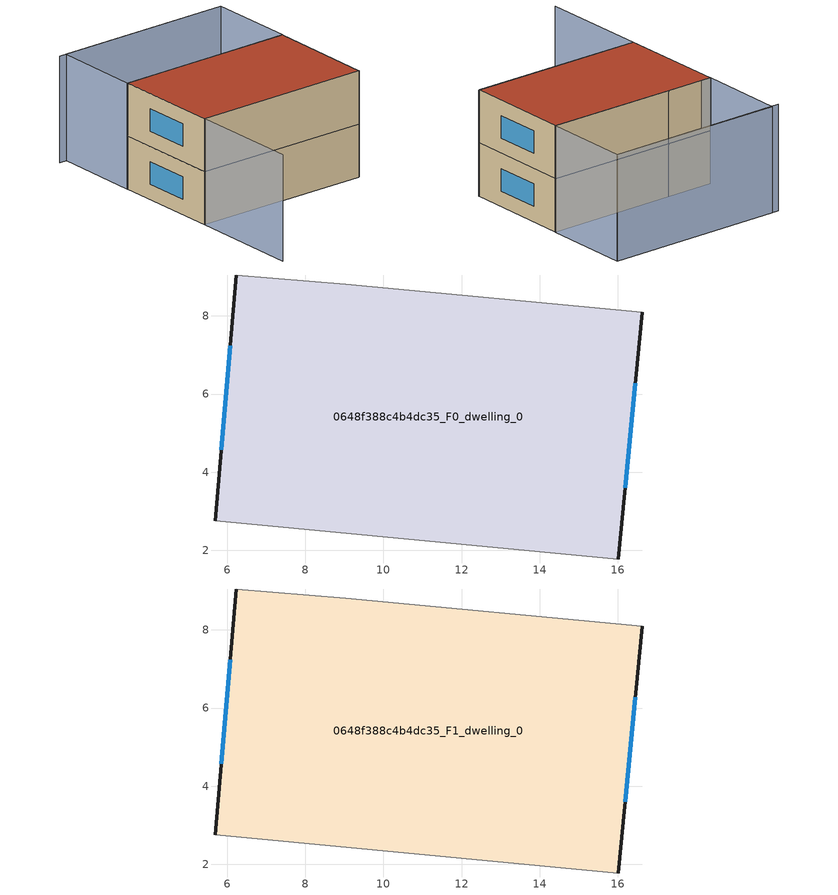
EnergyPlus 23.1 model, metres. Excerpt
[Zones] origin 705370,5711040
0648f388c4b4dc35_F0_dwelling_0
 floor ground (EU_floor_Construction): 16.62,8.1 16.01,1.78 5.7,2.77 6.24,9.05 9.04,8.82 z0
 wall outside (EU_wall_Construction): 16.01,1.78 16.62,8.1 / 6.24,9.05 5.7,2.77 z0:3
 wall adiabatic (EU_wall_Construction): 5.7,2.77 16.01,1.78 / 16.62,8.1 9.04,8.82 6.24,9.05 z0:3
 window (EU_Window_Construction): 16.18,3.61 16.45,6.27 / 6.08,7.23 5.85,4.58 z0.87:2.13
0648f388c4b4dc35_F1_dwelling_0
 floor to 0648f388c4b4dc35_F0_dwelling_0 (EU_floor_Construction): 16.62,8.1 16,1.78 5.7,2.77 6.24,9.05 9.04,8.82 z3
 wall outside (EU_wall_Construction): 16.01,1.78 16.62,8.1 / 6.24,9.05 5.7,2.77 z3:6
 wall adiabatic (EU_wall_Construction): 5.7,2.77 16.01,1.78 / 16.62,8.1 9.04,8.82 6.24,9.05 z3:6
 window (EU_Window_Construction): 16.18,3.61 16.45,6.27 / 6.08,7.23 5.85,4.58 z3.87:5.13
 roof outside (EU_roof_Construction): 16.01,1.78 16.62,8.1 9.04,8.82 6.24,9.05 5.7,2.77 z6
shading: 5.1,-3.64 5.7,2.77 / 5.7,2.77 16.06,1.8 / 16.65,8.1 6.24,9.08 / 6.24,9.08 6.72,14.17 / 6.72,14.17 17.14,13.19 / 17.14,13.19 16.65,8.1 / 17.14,13.19 6.3,14.17 z0:6
[Building]
EU S2 Campaign: North Axis=0; Terrain=City; Solar Distribution=FullExterior
[Site:Location]
London: Latitude=51.5; Longitude=-0.5; Time Zone=0; Elevation=25
[SizingPeriod:WeatherFileDays]
AnnualSizingPeriod: Begin Month=1; Begin Day of Month=1; End Month=12; End Day of Month=31; Day of Week for Start Day=Monday; Use Weather File Daylight Saving Period=No; Use Weather File Rain and Snow Indicators=No
[MATERIAL]
EU_InternalMass_Material: Roughness=MediumRough; Thickness=0.1; Conductivity=1; Density=1800; Specific Heat=900; Thermal Absorptance=0.9; Solar Absorptance=0.7; Visible Absorptance=0.7
[MATERIAL:NOMASS] Roughness=MediumRough; Thermal Absorptance=0.9; Solar Absorptance=0.7; Visible Absorptance=0.7
Name | Thermal Resistance
EU_wall_NoMass | 0.724719
EU_roof_NoMass | 2.98947
EU_floor_NoMass | 2.39157
[WINDOWMATERIAL:SIMPLEGLAZINGSYSTEM]
EU_Window_SimpleGlazing: UFactor=2.63425; Solar Heat Gain Coefficient=0.76; Visible Transmittance=0.76
[CONSTRUCTION]
EU_wall_Construction: EU_wall_NoMass
EU_roof_Construction: EU_roof_NoMass
EU_floor_Construction: EU_floor_NoMass
EU_Window_Construction: EU_Window_SimpleGlazing
EU_InternalMass_Construction: EU_InternalMass_Material
[ZONE] Type=1; Multiplier=1; Ceiling Height=autocalculate; Floor Area=autocalculate; Part of Total Floor Area=Yes
Name | Volume
0648f388c4b4dc35_F0_dwelling_0 | 197.583
0648f388c4b4dc35_F1_dwelling_0 | 197.582
[INTERNALMASS] Construction=EU_InternalMass_Construction; Surface Area=65.8606
Name | Zone or ZoneList
0648f388c4b4dc35_F0_dwelling_0_EU_InternalMass | 0648f388c4b4dc35_F0_dwelling_0
0648f388c4b4dc35_F1_dwelling_0_EU_InternalMass | 0648f388c4b4dc35_F1_dwelling_0
[OTHEREQUIPMENT] Fuel Type=Electricity; Design Level Calculation Method=Watts/Area; Power per Zone Floor Area=1; Fraction Latent=0; Fraction Radiant=0; Fraction Lost=0; Carbon Dioxide Generation Rate=0; EndUse Subcategory=EU_Step8_InternalGains
Name | Zone or ZoneList or Space or SpaceList | Schedule
EU_Step8_InternalGain_0648f388c4b4dc35_F0_dwelling_0_f000 | 0648f388c4b4dc35_F0_dwelling_0 | EU_Step8_GainSchedule_0648f388c4b4dc35_F0_dwelling_0_f000
EU_Step8_InternalGain_0648f388c4b4dc35_F1_dwelling_0_f000 | 0648f388c4b4dc35_F1_dwelling_0 | EU_Step8_GainSchedule_0648f388c4b4dc35_F1_dwelling_0_f000
[ZONEVENTILATION:DESIGNFLOWRATE] Schedule=EU_AlwaysOn; Design Flow Rate Calculation Method=AirChanges/Hour; Air Changes per Hour=0.418135; Ventilation Type=Natural; Fan Pressure Rise=0; Fan Total Efficiency=1; Constant Term Coefficient=1; Temperature Term Coefficient=0; Velocity Term Coefficient=0; Velocity Squared Term Coefficient=0; Minimum Indoor Temperature=-100; Maximum Indoor Temperature=100; Delta Temperature=-100; Minimum Outdoor Temperature=-100; Maximum Outdoor Temperature=100; Maximum Wind Speed=40
Name | Zone or ZoneList or Space or SpaceList
EU_ConstantAir_0648f388c4b4dc35_F0_dwelling_0 | 0648f388c4b4dc35_F0_dwelling_0
EU_ConstantAir_0648f388c4b4dc35_F1_dwelling_0 | 0648f388c4b4dc35_F1_dwelling_0
[HVACTEMPLATE:THERMOSTAT] Constant Heating Setpoint=20; Constant Cooling Setpoint=50
EU_HeatOnly_0648f388c4b4dc35_F0_dwelling_0; EU_HeatOnly_0648f388c4b4dc35_F1_dwelling_0
[HVACTEMPLATE:ZONE:IDEALLOADSAIRSYSTEM] System Availability Schedule=EU_AlwaysOn; Maximum Heating Supply Air Temperature=50; Minimum Cooling Supply Air Temperature=13; Maximum Heating Supply Air Humidity Ratio=0.0156; Minimum Cooling Supply Air Humidity Ratio=0.0077; Heating Limit=NoLimit; Cooling Limit=NoLimit; Heating Availability Schedule=EU_AlwaysOn; Cooling Availability Schedule=EU_CoolingOff; Dehumidification Control Type=ConstantSensibleHeatRatio; Cooling Sensible Heat Ratio=0.7; Dehumidification Setpoint=60; Humidification Control Type=None; Humidification Setpoint=30; Outdoor Air Method=None; Outdoor Air Flow Rate per Person=0.00944; Outdoor Air Flow Rate per Zone Floor Area=0; Outdoor Air Flow Rate per Zone=0; Demand Controlled Ventilation Type=None; Outdoor Air Economizer Type=NoEconomizer; Heat Recovery Type=None; Sensible Heat Recovery Effectiveness=0.7; Latent Heat Recovery Effectiveness=0.65
Name | Template Thermostat
0648f388c4b4dc35_F0_dwelling_0 | EU_HeatOnly_0648f388c4b4dc35_F0_dwelling_0
0648f388c4b4dc35_F1_dwelling_0 | EU_HeatOnly_0648f388c4b4dc35_F1_dwelling_0
[SIZING:ZONE] Zone Cooling Design Supply Air Temperature Input Method=SupplyAirTemperature; Zone Cooling Design Supply Air Temperature=13; Zone Heating Design Supply Air Temperature Input Method=SupplyAirTemperature; Zone Heating Design Supply Air Temperature=50; Zone Cooling Design Supply Air Humidity Ratio=0.008; Zone Heating Design Supply Air Humidity Ratio=0.008; Cooling Design Air Flow Method=DesignDay; Cooling Design Air Flow Rate=0; Cooling Minimum Air Flow per Zone Floor Area=0.000762; Cooling Minimum Air Flow=0; Cooling Minimum Air Flow Fraction=0.2; Heating Design Air Flow Method=DesignDay; Heating Design Air Flow Rate=0; Heating Maximum Air Flow per Zone Floor Area=0.002032; Heating Maximum Air Flow=0.141576; Heating Maximum Air Flow Fraction=0.3; Account for Dedicated Outdoor Air System=No; Dedicated Outdoor Air System Control Strategy=NeutralSupplyAir; Dedicated Outdoor Air Low Setpoint Temperature for Design=autosize; Dedicated Outdoor Air High Setpoint Temperature for Design=autosize; Zone Load Sizing Method=Sensible Load Only No Latent Load; Zone Latent Cooling Design Supply Air Humidity Ratio Input Method=HumidityRatioDifference; Zone Cooling Design Supply Air Humidity Ratio Difference=0.005; Zone Latent Heating Design Supply Air Humidity Ratio Input Method=HumidityRatioDifference; Zone Humidification Design Supply Air Humidity Ratio Difference=0.005
0648f388c4b4dc35_F0_dwelling_0; 0648f388c4b4dc35_F1_dwelling_0
[SCHEDULE:CONSTANT]
Name | Hourly Value
EU_AlwaysOn | 1
EU_CoolingOff | 0
[SCHEDULE:FILE] Column Number=1; Rows to Skip at Top=0; Number of Hours of Data=8760; Column Separator=Comma; Interpolate to Timestep=No; Minutes per Item=60; Adjust Schedule for Daylight Savings=Yes
Name | File
EU_Step8_GainSchedule_0648f388c4b4dc35_F0_dwelling_0_f000 | ../../schedules/0648f388c4b4dc35/0648f388c4b4dc35_F0_dwelling_0_f000_gain.csv
EU_Step8_GainSchedule_0648f388c4b4dc35_F1_dwelling_0_f000 | ../../schedules/0648f388c4b4dc35/0648f388c4b4dc35_F1_dwelling_0_f000_gain.csv
